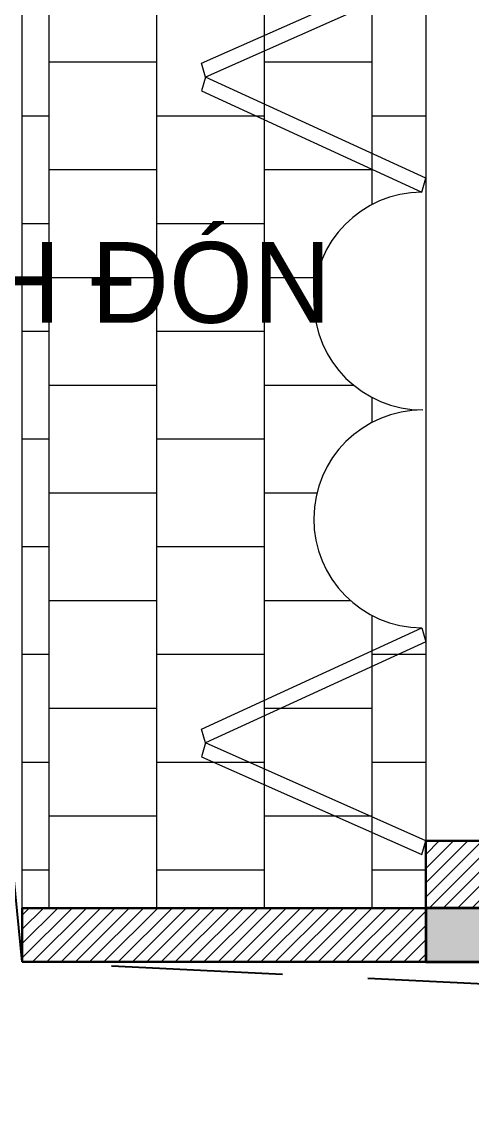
# Model space of a CAD drawing. Header units: millimetres. Extents: x 1832547 to 2001569, y -558009 to -417808.
# Drawn here: x 1885796 to 1887467, y -439860 to -435764 of the extents above; entities that cross this region are included whole.
import ezdxf
from ezdxf.enums import TextEntityAlignment as Align

# ---------------------------------------------------------------- set-up
doc = ezdxf.new("R2010")
doc.units = ezdxf.units.MM
doc.header["$MEASUREMENT"] = 0
doc.linetypes.add('HIDDEN', pattern=[9.525, 6.35, -3.175])
doc.layers.get('0').update_dxf_attribs({"linetype": 'CONTINUOUS'})
for name, color, linetype, lineweight in [('CA. TUONG', 30, 'CONTINUOUS', 30), ('CA.cot', 2, 'CONTINUOUS', 35), ('CA.noi that 15', 15, 'CONTINUOUS', 9), ('CA.TEXT', 7, 'CONTINUOUS', 15), ('CA.vat lieu 08', 8, 'CONTINUOUS', 5)]:
    doc.layers.add(name, color=color, linetype=linetype, lineweight=lineweight)
doc.styles.add('ZENI2', font='Vhavanb.ttf')

msp = doc.modelspace()

# ---------------------------------------------------------------- hatches: boundary and pattern name
at = {"layer": 'CA.vat lieu 08'}
h = msp.add_hatch(dxfattribs=at)
h.set_pattern_fill('ANSI31', color=256, scale=300)
h.set_pattern_definition([(45, (1887407.663, -437205.124), (-26.5165, 26.5165), [])])
h.paths.add_polyline_path([(1887295.3, -435605.1), (1887516.2, -435605.1), (1887516.2, -435307), (1887295.3, -435307)])
h.paths.add_polyline_path([(1887295.3, -438805.1), (1887516.2, -438805.1), (1887516.2, -439055.1), (1887295.3, -439055.1)])
h.paths.add_polyline_path([(1885797.2, -435107), (1887296.2, -435107), (1887296.2, -435307), (1885797.2, -435307)])
h.paths.add_polyline_path([(1885797.2, -439255.1), (1887296.2, -439255.1), (1887296.2, -439055.1), (1885797.2, -439055.1)])
at = {"layer": 'CA.vat lieu 08', "ltscale": 1000}
h = msp.add_hatch(dxfattribs=at)
h.set_pattern_fill('AR-B88', color=256, scale=50, angle=90)
h.set_pattern_definition([(90, (55896.43, 42885.92), (-400, 2e-14), []), (180, (55896.43, 42885.92), (-400, -200), [400, -400])])
h.paths.add_polyline_path([(1885797.2, -439055.1), (1887295.3, -439055.1), (1887295.3, -438805.1), (1887295.3, -438014.4, -1.012759), (1887283.2, -437205.1, -1.012759), (1887295.3, -436395.8), (1887295.3, -435605.1), (1887295.3, -435307), (1885797.2, -435307)])
at = {"layer": 'CA.vat lieu 08'}
h = msp.add_hatch(color=256, dxfattribs=at)
h.dxf.hatch_style = 1
h.paths.add_polyline_path([(1887516.2, -439055.1), (1887296.2, -439055.1), (1887296.2, -439255.1), (1887516.2, -439255.1)])

# ---------------------------------------------------------------- linework, layer by layer
at = {"color": 12, "linetype": 'HIDDEN', "ltscale": 100, "true_color": 0xc20013}
msp.add_lwpolyline([(1885404.2, -435246.9), (1905903.4, -433889.9), (1907609.8, -433619.9), (1907414.6, -430036), (1908763.3, -429822.7), (1908606.2, -426889.9), (1908597.2, -425148.7), (1913365.1, -427203.4), (1919641, -429932.3), (1920844.1, -430455.4), (1918147.9, -438703.7), (1915689.3, -446195.2), (1905903.4, -446170.1), (1906168.6, -439904.3), (1901985.5, -440029.3), (1885797.2, -439255.1)], close=True, dxfattribs=at)
at = {"layer": 'CA. TUONG'}
for points in [[(1887295.3, -438805.1), (1887516.2, -438805.1), (1887516.2, -439055.1), (1887295.3, -439055.1)], [(1885797.2, -439255.1), (1887296.2, -439255.1), (1887296.2, -439055.1), (1885797.2, -439055.1)]]:
    msp.add_lwpolyline(points, close=True, dxfattribs=at)
at = {"layer": 'CA.cot'}
msp.add_lwpolyline([(1887516.2, -439055.1), (1887296.2, -439055.1), (1887296.2, -439255.1), (1887516.2, -439255.1)], close=True, dxfattribs=at)
at = {"layer": 'CA.noi that 15'}
for points in [[(1887280.9, -435553.9), (1887295.3, -435605.1), (1886477.2, -435968.8), (1886462.8, -435917.5)], [(1887280.9, -436395.7), (1887295.3, -436344.4), (1886477.2, -435968.8), (1886462.8, -436020)], [(1887280.9, -438014.5), (1887295.3, -438065.8), (1886477.2, -438441.5), (1886462.8, -438390.2)], [(1887280.9, -438856.4), (1887295.3, -438805.1), (1886477.2, -438441.5), (1886462.8, -438492.7)]]:
    msp.add_lwpolyline(points, close=True, dxfattribs=at)
at = {"layer": 'CA.vat lieu 08'}
msp.add_line((1885797.2, -439055.1), (1885797.2, -435307), dxfattribs=at)
at = {"layer": 'CA.vat lieu 08', "ltscale": 1000}
msp.add_lwpolyline([(1887516.2, -435605.1), (1887295.3, -435605.1), (1887295.3, -438805.1), (1887516.2, -438805.1)], close=True, dxfattribs=at)
at = {"layer": 'CA.vat lieu 08', "ltscale": 30}
for centre, start, end in [((1887284.2, -436800.4), 90.4634, 270.1296), ((1887284.2, -437609.8), 89.8704, 269.5366)]:
    msp.add_arc(centre, 404.7, start, end, dxfattribs=at)

# ---------------------------------------------------------------- texts
at = {"layer": 'CA.TEXT', "style": 'ZENI2'}
msp.add_text('s¶nh ®ãn', height=300, dxfattribs=at).set_placement((1885884.9, -436881.4, -1028.6), align=Align.CENTER)

doc.saveas('drawing.dxf')
